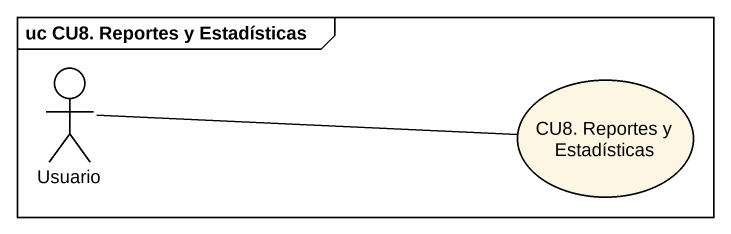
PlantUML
@startuml
mainframe uc CU8. Reportes y Estadísticas
actor Usuario
usecase "CU8. Reportes y Estadísticas" as CU8_Reportes_y_Estadísticas
Usuario -right- CU8_Reportes_y_Estadísticas
@enduml
